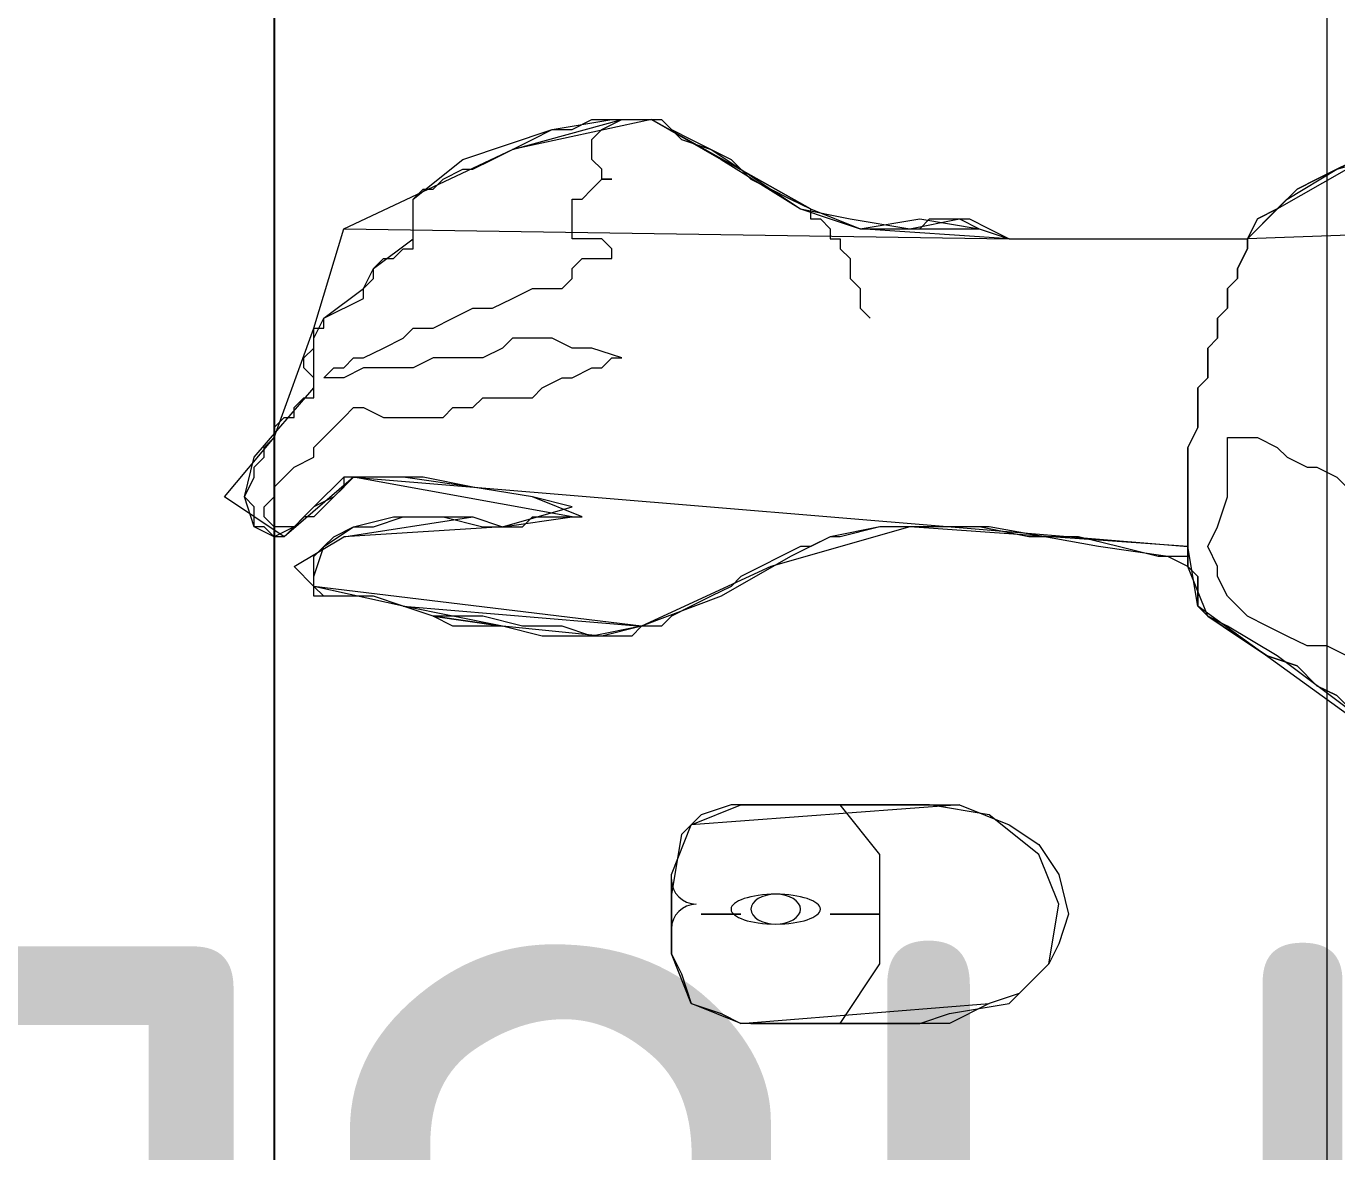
# Model space of a CAD drawing. Header units: millimetres. Extents: x 3050 to 430575, y -569542 to 36130.
# Drawn here: x 313896.6 to 314131, y -469598.4 to -469397.1 of the extents above; entities that cross this region are included whole.
import ezdxf

# ---------------------------------------------------------------- set-up
doc = ezdxf.new("R2010")
doc.units = ezdxf.units.MM
doc.layers.add('PDF _Геометрия', color=7, linetype='Continuous')
doc.layers.add('PDF _Текст', color=7, linetype='Continuous')
doc.styles.add('PDF ISOCPEUR', font='isocpeur.ttf')

# ---------------------------------------------------------------- blocks, each defined once
blk = doc.blocks.new('ТХ3 4 этаж')
at = {"layer": 'PDF _Геометрия', "color": 5, "lineweight": 25}
blk.add_lwpolyline([(44349.42, -54125.48), (44349.42, -56643.63), (43006.87, -56643.63), (43006.87, -54125.48)], close=True, dxfattribs=at)
at = {"layer": 'PDF _Геометрия', "color": 5, "lineweight": 9}
blk.add_lwpolyline([(44349.42, -54686.65), (44725.9, -54686.65), (44725.9, -56213.88), (44349.42, -56213.88)], close=True, dxfattribs=at)
at = {"layer": 'PDF _Геометрия', "color": 5, "lineweight": 0}
for points in [[(44736.55, -54992.09), (44708.14, -54970.78), (44690.38, -54960.13), (44683.28, -54956.58), (44676.17, -54938.82), (44669.07, -54935.27), (44644.21, -54931.71), (44605.14, -54924.61), (44583.83, -54924.61), (44566.07, -54924.61), (44548.31, -54928.16), (44534.11, -54935.27), (44509.24, -54949.47), (44480.83, -54960.13), (44463.07, -54963.68), (44445.31, -54963.68), (44431.11, -54960.13), (44406.24, -54956.58), (44395.59, -54953.02), (44384.93, -54949.47), (44370.73, -54949.47), (44363.62, -54949.47), (44363.62, -54942.37), (44367.18, -54931.71), (44377.83, -54924.61), (44392.04, -54921.06), (44409.8, -54921.06), (44424, -54924.61), (44431.11, -54924.61), (44455.97, -54917.51), (44441.76, -54913.95), (44420.45, -54910.4), (44402.69, -54906.85), (44377.83, -54906.85), (44370.73, -54913.95), (44363.62, -54917.51), (44356.52, -54924.61), (44349.42, -54928.16), (44342.31, -54924.61), (44338.76, -54913.95), (44342.31, -54899.75), (44363.62, -54874.89), (44363.62, -54857.13), (44367.18, -54850.02), (44381.38, -54839.37), (44384.93, -54832.27), (44399.14, -54821.61), (44399.14, -54814.51), (44399.14, -54807.4), (44416.9, -54793.2), (44448.86, -54782.54), (44470.17, -54778.99), (44484.38, -54778.99), (44509.24, -54793.2), (44537.66, -54810.96), (44555.42, -54814.51), (44576.73, -54818.06), (44594.48, -54814.51), (44601.59, -54818.06), (44612.24, -54821.61), (44644.21, -54821.61), (44697.48, -54821.61), (44711.69, -54807.4), (44729.45, -54796.75), (44754.31, -54789.65)], [(44743.66, -54999.2), (44679.73, -54953.02), (44676.17, -54931.71), (44576.73, -54924.61), (44527, -54938.82), (44480.83, -54960.13), (44466.62, -54963.68), (44431.11, -54960.13), (44413.35, -54960.13), (44406.24, -54956.58), (44395.59, -54953.02), (44363.62, -54945.92), (44356.52, -54938.82), (44374.28, -54928.16), (44420.45, -54921.06), (44431.11, -54924.61), (44455.97, -54921.06), (44377.83, -54906.85), (44352.97, -54928.16), (44331.66, -54913.95), (44349.42, -54892.64), (44363.62, -54853.58), (44374.28, -54818.06), (44434.66, -54789.65), (44473.73, -54778.99), (44484.38, -54778.99), (44541.21, -54810.96), (44558.97, -54818.06), (44580.28, -54814.51), (44601.59, -54818.06), (44612.24, -54821.61), (44697.48, -54821.61), (44708.14, -54810.96), (44733, -54796.75)], [(44676.17, -54899.75), (44676.17, -54935.27), (44665.52, -54935.27), (44651.31, -54931.71), (44637.1, -54928.16), (44619.35, -54928.16), (44601.59, -54924.61), (44583.83, -54924.61), (44566.07, -54924.61), (44551.86, -54928.16), (44548.31, -54928.16), (44541.21, -54931.71), (44537.66, -54931.71), (44530.55, -54935.27), (44523.45, -54938.82), (44516.35, -54942.37), (44512.8, -54945.92), (44505.69, -54949.47), (44498.59, -54953.02), (44491.48, -54956.58), (44487.93, -54960.13), (44480.83, -54960.13), (44477.28, -54963.68), (44470.17, -54963.68), (44466.62, -54963.68), (44463.07, -54963.68), (44452.42, -54960.13), (44438.21, -54960.13), (44424, -54956.58), (44406.24, -54956.58), (44395.59, -54953.02), (44384.93, -54949.47), (44374.28, -54949.47), (44367.18, -54949.47), (44363.62, -54945.92), (44363.62, -54942.37), (44363.62, -54935.27), (44367.18, -54931.71), (44370.73, -54928.16), (44377.83, -54924.61), (44384.93, -54924.61), (44395.59, -54921.06), (44409.8, -54921.06), (44420.45, -54921.06), (44431.11, -54924.61), (44434.66, -54924.61), (44438.21, -54924.61), (44441.76, -54921.06), (44448.86, -54921.06), (44452.42, -54921.06), (44455.97, -54921.06), (44459.52, -54921.06), (44441.76, -54913.95), (44420.45, -54910.4), (44395.59, -54906.85), (44377.83, -54906.85), (44374.28, -54906.85), (44374.28, -54910.4), (44370.73, -54913.95), (44367.18, -54917.51), (44363.62, -54921.06), (44360.07, -54921.06), (44356.52, -54924.61), (44352.97, -54924.61), (44349.42, -54924.61), (44345.87, -54921.06), (44345.87, -54917.51), (44349.42, -54913.95), (44349.42, -54910.4), (44352.97, -54906.85), (44356.52, -54903.3), (44363.62, -54899.75), (44363.62, -54896.2), (44367.18, -54892.64), (44370.73, -54889.09), (44374.28, -54885.54), (44377.83, -54881.99), (44381.38, -54881.99), (44388.49, -54885.54), (44399.14, -54885.54), (44409.8, -54885.54), (44413.35, -54881.99), (44416.9, -54881.99), (44420.45, -54881.99), (44424, -54878.44), (44427.55, -54878.44), (44434.66, -54878.44), (44438.21, -54878.44), (44441.76, -54878.44), (44445.31, -54874.89), (44452.42, -54871.33), (44455.97, -54871.33), (44463.07, -54867.78), (44466.62, -54867.78), (44470.17, -54864.23), (44473.73, -54864.23), (44463.07, -54860.68), (44455.97, -54860.68), (44448.86, -54857.13), (44441.76, -54857.13), (44438.21, -54857.13), (44434.66, -54857.13), (44431.11, -54860.68), (44424, -54864.23), (44420.45, -54864.23), (44413.35, -54864.23), (44406.24, -54864.23), (44399.14, -54867.78), (44388.49, -54867.78), (44381.38, -54867.78), (44374.28, -54871.33), (44367.18, -54871.33), (44370.73, -54867.78), (44374.28, -54867.78), (44377.83, -54864.23), (44381.38, -54864.23), (44388.49, -54860.68), (44395.59, -54857.13), (44399.14, -54853.58), (44406.24, -54853.58), (44413.35, -54850.02), (44420.45, -54846.47), (44427.55, -54846.47), (44434.66, -54842.92), (44441.76, -54839.37), (44445.31, -54839.37), (44448.86, -54839.37), (44452.42, -54839.37), (44455.97, -54835.82), (44455.97, -54832.27), (44459.52, -54828.71), (44463.07, -54828.71), (44466.62, -54828.71), (44470.17, -54828.71), (44470.17, -54825.16), (44466.62, -54821.61), (44463.07, -54821.61), (44459.52, -54821.61), (44455.97, -54821.61), (44455.97, -54814.51), (44455.97, -54807.4), (44459.52, -54807.4), (44463.07, -54803.85), (44466.62, -54800.3), (44470.17, -54800.3), (44466.62, -54800.3), (44466.62, -54796.75), (44463.07, -54793.2), (44463.07, -54789.65), (44463.07, -54786.09), (44466.62, -54782.54), (44473.73, -54778.99), (44487.93, -54778.99), (44491.48, -54782.54), (44498.59, -54786.09), (44505.69, -54789.65), (44512.8, -54793.2), (44519.9, -54800.3), (44527, -54803.85), (44534.11, -54807.4), (44541.21, -54810.96), (44541.21, -54814.51), (44544.76, -54814.51), (44548.31, -54818.06), (44548.31, -54821.61), (44551.86, -54821.61), (44551.86, -54825.16), (44555.42, -54828.71), (44555.42, -54832.27), (44555.42, -54835.82), (44558.97, -54839.37), (44558.97, -54842.92), (44558.97, -54846.47), (44562.52, -54850.02)], [(44541.21, -54810.96), (44484.38, -54778.99), (44434.66, -54789.65)], [(44736.55, -54793.2), (44729.45, -54796.75), (44722.35, -54800.3), (44715.24, -54803.85), (44708.14, -54810.96), (44701.04, -54814.51), (44697.48, -54821.61), (44697.48, -54825.16), (44693.93, -54832.27), (44693.93, -54835.82), (44690.38, -54839.37), (44690.38, -54846.47), (44686.83, -54850.02), (44686.83, -54857.13), (44683.28, -54860.68), (44683.28, -54864.23), (44683.28, -54871.33), (44679.73, -54874.89), (44679.73, -54881.99), (44679.73, -54885.54), (44679.73, -54889.09), (44676.17, -54896.2), (44676.17, -54899.75), (44676.17, -54903.3), (44676.17, -54910.4), (44676.17, -54913.95), (44676.17, -54917.51), (44676.17, -54921.06), (44676.17, -54924.61), (44676.17, -54928.16), (44676.17, -54935.27), (44676.17, -54938.82), (44679.73, -54942.37), (44679.73, -54945.92), (44679.73, -54949.47), (44679.73, -54953.02), (44683.28, -54956.58), (44693.93, -54963.68), (44704.59, -54970.78), (44715.24, -54974.33), (44722.35, -54981.44), (44729.45, -54984.99), (44736.55, -54992.09)], [(44736.55, -54992.09), (44729.45, -54984.99), (44722.35, -54981.44), (44715.24, -54974.33), (44704.59, -54970.78), (44693.93, -54963.68), (44683.28, -54956.58), (44679.73, -54953.02), (44679.73, -54949.47), (44679.73, -54945.92), (44679.73, -54942.37), (44676.17, -54938.82), (44676.17, -54935.27), (44676.17, -54928.16), (44676.17, -54924.61), (44676.17, -54921.06), (44676.17, -54917.51), (44676.17, -54913.95), (44676.17, -54910.4), (44676.17, -54903.3), (44676.17, -54899.75), (44676.17, -54896.2), (44679.73, -54889.09), (44679.73, -54885.54), (44679.73, -54881.99), (44679.73, -54874.89), (44683.28, -54871.33), (44683.28, -54864.23), (44683.28, -54860.68), (44686.83, -54857.13), (44686.83, -54850.02), (44690.38, -54846.47), (44690.38, -54839.37), (44693.93, -54835.82), (44693.93, -54832.27), (44697.48, -54825.16), (44697.48, -54821.61), (44701.04, -54814.51), (44708.14, -54810.96), (44715.24, -54803.85), (44722.35, -54800.3), (44729.45, -54796.75), (44736.55, -54793.2)], [(44374.28, -54818.06), (44612.24, -54821.61), (44558.97, -54818.06), (44601.59, -54818.06)], [(44896.38, -54814.51), (44697.48, -54821.61)], [(44733, -54970.78), (44725.9, -54967.23), (44718.79, -54967.23), (44711.69, -54963.68), (44704.59, -54960.13), (44697.48, -54956.58), (44693.93, -54953.02), (44690.38, -54949.47), (44686.83, -54942.37), (44686.83, -54938.82), (44683.28, -54931.71), (44686.83, -54924.61), (44690.38, -54913.95), (44690.38, -54892.64), (44693.93, -54892.64), (44701.04, -54892.64), (44708.14, -54896.2), (44711.69, -54899.75), (44718.79, -54903.3), (44722.35, -54903.3), (44729.45, -54906.85), (44733, -54910.4)], [(44377.83, -54906.85), (44676.17, -54931.71)], [(44431.11, -54924.61), (44374.28, -54928.16)], [(44406.24, -54956.58), (44431.11, -54960.13), (44395.59, -54953.02), (44480.83, -54960.13), (44363.62, -54945.92)], [(44573.17, -55102.2), (44519.9, -55102.2), (44580.28, -55102.2), (44590.93, -55098.64), (44612.24, -55095.09), (44626.45, -55080.88), (44630, -55059.57), (44622.9, -55041.82), (44605.14, -55027.61), (44583.83, -55024.06), (44573.17, -55024.06), (44569.62, -55024.06), (44548.31, -55024.06), (44527, -55024.06), (44516.35, -55024.06), (44512.8, -55024.06), (44502.14, -55027.61), (44495.04, -55034.71), (44491.48, -55056.02), (44491.48, -55077.33), (44495.04, -55084.44), (44498.59, -55095.09), (44509.24, -55098.64), (44516.35, -55102.2)], [(44498.59, -55095.09), (44491.48, -55077.33), (44491.48, -55048.92), (44498.59, -55031.16), (44516.35, -55024.06), (44573.17, -55024.06)], [(44594.48, -55024.06), (44498.59, -55031.16)], [(44551.86, -55102.2), (44566.07, -55080.88), (44566.07, -55041.82), (44551.86, -55024.06)], [(44502.14, -55063.13), (44516.35, -55063.13), (44502.14, -55063.13)], [(44548.31, -55063.13), (44566.07, -55063.13), (44548.31, -55063.13)], [(44590.93, -55102.2), (44516.35, -55102.2), (44605.14, -55095.09)]]:
    blk.add_lwpolyline(points, dxfattribs=at)
for points in [[(44697.48, -54821.61), (44697.48, -54825.16), (44693.93, -54832.27), (44693.93, -54835.82), (44690.38, -54839.37), (44690.38, -54846.47), (44686.83, -54850.02), (44686.83, -54857.13), (44683.28, -54860.68), (44683.28, -54864.23), (44683.28, -54871.33), (44679.73, -54874.89), (44679.73, -54881.99), (44679.73, -54885.54), (44679.73, -54889.09), (44676.17, -54896.2), (44676.17, -54899.75), (44676.17, -54903.3), (44676.17, -54906.85), (44676.17, -54910.4), (44676.17, -54917.51), (44676.17, -54921.06), (44676.17, -54928.16), (44676.17, -54931.71), (44676.17, -54935.27), (44665.52, -54935.27), (44651.31, -54931.71), (44637.1, -54928.16), (44619.35, -54928.16), (44601.59, -54924.61), (44583.83, -54924.61), (44566.07, -54924.61), (44551.86, -54928.16), (44548.31, -54928.16), (44541.21, -54931.71), (44537.66, -54931.71), (44530.55, -54935.27), (44523.45, -54938.82), (44516.35, -54942.37), (44512.8, -54945.92), (44505.69, -54949.47), (44498.59, -54953.02), (44491.48, -54956.58), (44487.93, -54960.13), (44480.83, -54960.13), (44477.28, -54963.68), (44470.17, -54963.68), (44466.62, -54963.68), (44463.07, -54963.68), (44452.42, -54960.13), (44438.21, -54960.13), (44424, -54956.58), (44406.24, -54956.58), (44395.59, -54953.02), (44384.93, -54949.47), (44374.28, -54949.47), (44367.18, -54949.47), (44363.62, -54945.92), (44363.62, -54942.37), (44363.62, -54935.27), (44367.18, -54931.71), (44370.73, -54928.16), (44377.83, -54924.61), (44384.93, -54924.61), (44395.59, -54921.06), (44409.8, -54921.06), (44420.45, -54921.06), (44431.11, -54924.61), (44434.66, -54924.61), (44438.21, -54924.61), (44441.76, -54921.06), (44448.86, -54921.06), (44452.42, -54921.06), (44455.97, -54921.06), (44459.52, -54921.06), (44441.76, -54913.95), (44420.45, -54910.4), (44395.59, -54906.85), (44377.83, -54906.85), (44374.28, -54906.85), (44370.73, -54910.4), (44367.18, -54913.95), (44363.62, -54917.51), (44360.07, -54921.06), (44356.52, -54924.61), (44352.97, -54928.16), (44349.42, -54928.16), (44345.87, -54924.61), (44342.31, -54924.61), (44342.31, -54921.06), (44342.31, -54917.51), (44338.76, -54913.95), (44342.31, -54906.85), (44342.31, -54903.3), (44345.87, -54899.75), (44345.87, -54896.2), (44349.42, -54892.64), (44349.42, -54889.09), (44352.97, -54885.54), (44356.52, -54885.54), (44356.52, -54881.99), (44360.07, -54878.44), (44363.62, -54878.44), (44363.62, -54871.33), (44360.07, -54867.78), (44360.07, -54864.23), (44363.62, -54860.68), (44363.62, -54857.13), (44363.62, -54853.58), (44367.18, -54853.58), (44367.18, -54850.02), (44381.38, -54842.92), (44381.38, -54839.37), (44384.93, -54835.82), (44384.93, -54832.27), (44388.49, -54828.71), (44392.04, -54828.71), (44395.59, -54825.16), (44399.14, -54825.16), (44399.14, -54821.61), (44399.14, -54818.06), (44399.14, -54814.51), (44399.14, -54810.96), (44399.14, -54807.4), (44402.69, -54803.85), (44406.24, -54803.85), (44409.8, -54800.3), (44416.9, -54796.75), (44420.45, -54796.75), (44427.55, -54793.2), (44434.66, -54789.65), (44441.76, -54786.09), (44448.86, -54782.54), (44455.97, -54782.54), (44463.07, -54778.99), (44470.17, -54778.99), (44477.28, -54778.99), (44480.83, -54778.99), (44487.93, -54778.99), (44495.04, -54786.09), (44505.69, -54789.65), (44516.35, -54796.75), (44527, -54803.85), (44537.66, -54810.96), (44548.31, -54814.51), (44558.97, -54818.06), (44569.62, -54818.06), (44580.28, -54818.06), (44583.83, -54814.51), (44587.38, -54814.51), (44590.93, -54814.51), (44594.48, -54814.51), (44598.04, -54814.51), (44605.14, -54818.06), (44612.24, -54821.61), (44622.9, -54821.61), (44633.55, -54821.61), (44644.21, -54821.61), (44654.86, -54821.61), (44665.52, -54821.61), (44676.17, -54821.61), (44686.83, -54821.61)], [(44697.48, -54821.61), (44697.48, -54825.16), (44693.93, -54832.27), (44693.93, -54835.82), (44690.38, -54839.37), (44690.38, -54846.47), (44686.83, -54850.02), (44686.83, -54857.13), (44683.28, -54860.68), (44683.28, -54864.23), (44683.28, -54871.33), (44679.73, -54874.89), (44679.73, -54881.99), (44679.73, -54885.54), (44679.73, -54889.09), (44676.17, -54896.2), (44676.17, -54899.75), (44676.17, -54903.3), (44676.17, -54906.85), (44676.17, -54910.4), (44676.17, -54917.51), (44676.17, -54921.06), (44676.17, -54928.16), (44676.17, -54931.71), (44676.17, -54935.27), (44665.52, -54935.27), (44651.31, -54931.71), (44637.1, -54928.16), (44619.35, -54928.16), (44601.59, -54924.61), (44583.83, -54924.61), (44566.07, -54924.61), (44551.86, -54928.16), (44548.31, -54928.16), (44541.21, -54931.71), (44537.66, -54931.71), (44530.55, -54935.27), (44523.45, -54938.82), (44516.35, -54942.37), (44512.8, -54945.92), (44505.69, -54949.47), (44498.59, -54953.02), (44491.48, -54956.58), (44487.93, -54960.13), (44480.83, -54960.13), (44477.28, -54963.68), (44470.17, -54963.68), (44466.62, -54963.68), (44463.07, -54963.68), (44452.42, -54960.13), (44438.21, -54960.13), (44424, -54956.58), (44406.24, -54956.58), (44395.59, -54953.02), (44384.93, -54949.47), (44374.28, -54949.47), (44367.18, -54949.47), (44363.62, -54945.92), (44363.62, -54942.37), (44363.62, -54935.27), (44367.18, -54931.71), (44370.73, -54928.16), (44377.83, -54924.61), (44384.93, -54924.61), (44395.59, -54921.06), (44409.8, -54921.06), (44420.45, -54921.06), (44431.11, -54924.61), (44434.66, -54924.61), (44438.21, -54924.61), (44441.76, -54921.06), (44448.86, -54921.06), (44452.42, -54921.06), (44455.97, -54921.06), (44459.52, -54921.06), (44441.76, -54913.95), (44420.45, -54910.4), (44395.59, -54906.85), (44377.83, -54906.85), (44374.28, -54906.85), (44370.73, -54910.4), (44367.18, -54913.95), (44363.62, -54917.51), (44360.07, -54921.06), (44356.52, -54924.61), (44352.97, -54928.16), (44349.42, -54928.16), (44345.87, -54924.61), (44342.31, -54924.61), (44342.31, -54921.06), (44342.31, -54917.51), (44338.76, -54913.95), (44342.31, -54906.85), (44342.31, -54903.3), (44345.87, -54899.75), (44345.87, -54896.2), (44349.42, -54892.64), (44349.42, -54889.09), (44352.97, -54885.54), (44356.52, -54885.54), (44356.52, -54881.99), (44360.07, -54878.44), (44363.62, -54878.44), (44363.62, -54871.33), (44360.07, -54867.78), (44360.07, -54864.23), (44363.62, -54860.68), (44363.62, -54857.13), (44363.62, -54853.58), (44367.18, -54853.58), (44367.18, -54850.02), (44381.38, -54842.92), (44381.38, -54839.37), (44384.93, -54835.82), (44384.93, -54832.27), (44388.49, -54828.71), (44392.04, -54828.71), (44395.59, -54825.16), (44399.14, -54825.16), (44399.14, -54821.61), (44399.14, -54818.06), (44399.14, -54814.51), (44399.14, -54810.96), (44399.14, -54807.4), (44402.69, -54803.85), (44406.24, -54803.85), (44409.8, -54800.3), (44416.9, -54796.75), (44420.45, -54796.75), (44427.55, -54793.2), (44434.66, -54789.65), (44441.76, -54786.09), (44448.86, -54782.54), (44455.97, -54782.54), (44463.07, -54778.99), (44470.17, -54778.99), (44477.28, -54778.99), (44480.83, -54778.99), (44487.93, -54778.99), (44495.04, -54786.09), (44505.69, -54789.65), (44516.35, -54796.75), (44527, -54803.85), (44537.66, -54810.96), (44548.31, -54814.51), (44558.97, -54818.06), (44569.62, -54818.06), (44580.28, -54818.06), (44583.83, -54814.51), (44587.38, -54814.51), (44590.93, -54814.51), (44594.48, -54814.51), (44598.04, -54814.51), (44605.14, -54818.06), (44612.24, -54821.61), (44622.9, -54821.61), (44633.55, -54821.61), (44644.21, -54821.61), (44654.86, -54821.61), (44665.52, -54821.61), (44676.17, -54821.61), (44686.83, -54821.61)], [(44491.48, -55063.13), (44491.48, -55048.92), (44498.59, -55031.16), (44516.35, -55024.06), (44573.17, -55024.06), (44594.48, -55024.06), (44612.24, -55031.16), (44622.9, -55038.26), (44630, -55048.92), (44633.55, -55063.13), (44630, -55073.78), (44626.45, -55080.88), (44615.79, -55091.54), (44605.14, -55095.09), (44590.93, -55102.2), (44569.62, -55102.2), (44516.35, -55102.2), (44498.59, -55095.09), (44491.48, -55077.33)]]:
    blk.add_lwpolyline(points, close=True, dxfattribs=at)
blk.add_lwpolyline([(44491.48, -55050.7, 0.413965), (44500.36, -55059.57, 0.413965), (44491.48, -55068.45)], format="xyb", dxfattribs=at)
for points in [[(44528.78, -55056.02), (44519.97, -55056.02), (44512.8, -55058.44), (44512.8, -55061.35)], [(44528.78, -55056.02), (44523.88, -55056.02), (44519.9, -55058.44), (44519.9, -55061.35)], [(44544.76, -55061.35), (44544.76, -55058.44), (44537.59, -55056.02), (44528.78, -55056.02)], [(44537.66, -55061.35), (44537.66, -55058.44), (44533.68, -55056.02), (44528.78, -55056.02)], [(44512.8, -55061.35), (44512.8, -55064.33), (44519.97, -55066.68), (44528.78, -55066.68)], [(44519.9, -55061.35), (44519.9, -55064.33), (44523.88, -55066.68), (44528.78, -55066.68)], [(44528.78, -55066.68), (44537.59, -55066.68), (44544.76, -55064.33), (44544.76, -55061.35)], [(44528.78, -55066.68), (44533.68, -55066.68), (44537.66, -55064.33), (44537.66, -55061.35)]]:
    blk.add_open_spline(points, degree=3, dxfattribs=at)
at = {"layer": 'PDF _Текст', "color": 5, "lineweight": 30, "insert": (41233.66, -55365.48), "char_height": 281.0292, "attachment_point": 4, "style": 'PDF ISOCPEUR'}
blk.add_mtext('\\pxqr;Механическая рулонная штора\\P1700х1200 мм', dxfattribs=at)

msp = doc.modelspace()

# ---------------------------------------------------------------- block references
at = {"xscale": 0.5, "yscale": 0.5, "zscale": 0.5}
msp.add_blockref('ТХ3 4 этаж', (291766.25, -442024.29), dxfattribs=at)

doc.saveas('drawing.dxf')
